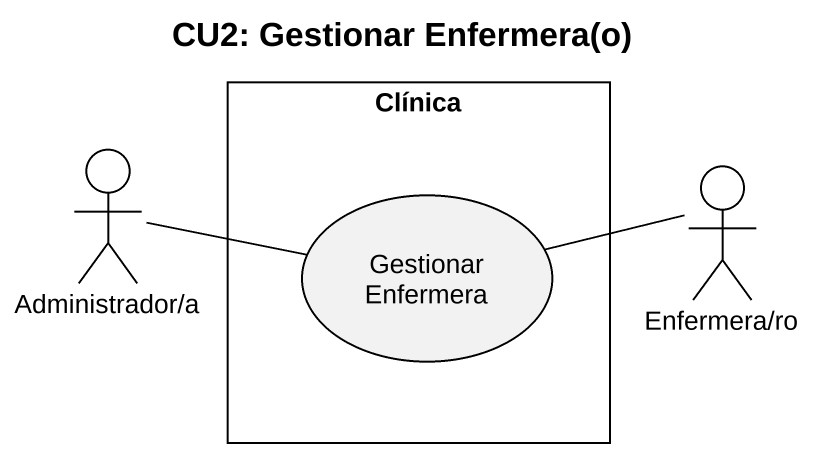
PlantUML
@startuml
title CU2: Gestionar Enfermera(o)
rectangle Clínica {
  usecase "Gestionar Enfermera" as Gestionar_Enfermera
}
actor "Administrador/a" as Administrador_a
actor "Enfermera/ro" as Enfermera_ro
Administrador_a -right- Gestionar_Enfermera
Enfermera_ro -left- Gestionar_Enfermera
@enduml
